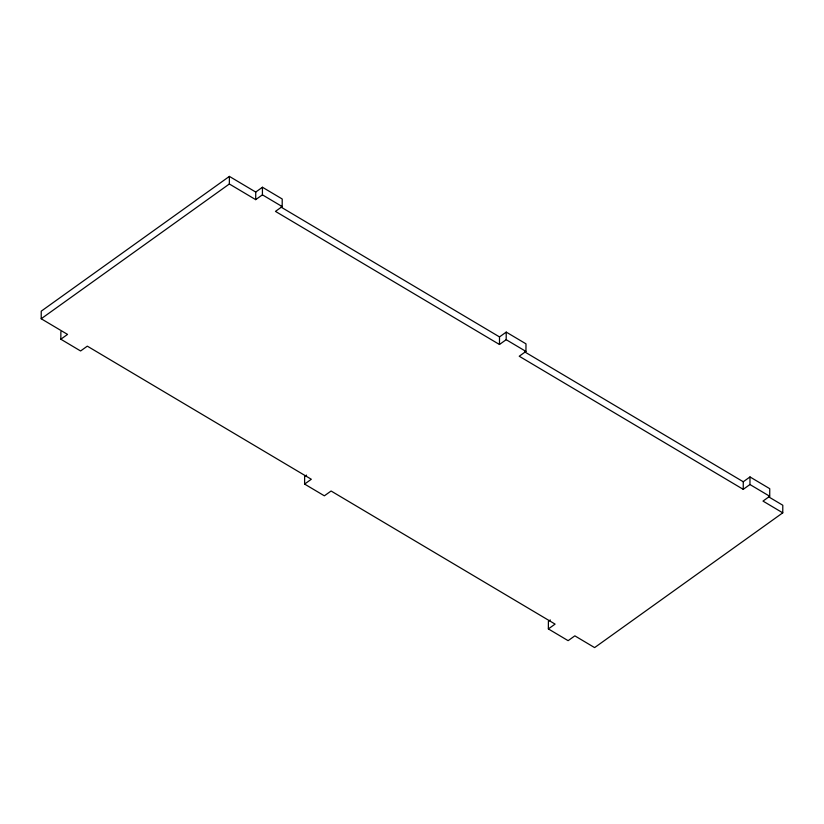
<?xml version="1.0" encoding="UTF-8"?>
<svg xmlns="http://www.w3.org/2000/svg" width="824" height="824" viewBox="0 0 824 824"><rect width="100%" height="100%" fill="white"/><g stroke="black" fill="none" stroke-linecap="round" stroke-linejoin="round"><path stroke-width="1.24" d="M768.524 496.769L782.8 505.246L782.759 512.837L594.609 647.602L574.843 635.85L568.127 640.67L548.362 628.918L555.088 624.108L331.083 491.011L324.368 495.821L304.602 484.079L311.317 479.259L87.313 346.152L80.597 350.973L60.832 339.22L67.547 334.41L41.2 318.754L41.241 311.163L229.391 176.398L255.739 192.064L255.698 199.645L229.35 183.989L229.391 176.398M60.832 339.22L60.873 331.639M255.698 199.645L262.413 194.835L262.454 187.244L282.22 198.996L282.179 206.577L275.463 211.387L499.468 344.494L506.183 339.684L506.224 332.103L525.99 343.845L525.949 351.426L519.233 356.236L743.227 489.343L749.953 484.533L749.995 476.942L769.75 488.694L769.719 496.275L762.993 501.085L782.759 512.837M304.602 484.079L304.643 476.488L306.559 475.118M499.468 344.494L499.509 336.913L506.224 332.103M548.362 628.918L548.403 621.337L550.319 619.967M743.227 489.343L743.269 481.762L749.995 476.942M41.2 318.754L229.35 183.989M255.739 192.064L262.454 187.244M262.413 194.835L282.179 206.577M506.183 339.684L525.949 351.426M749.953 484.533L769.719 496.275M281.015 207.082L499.509 336.913M524.785 351.93L743.269 481.762"/></g></svg>
